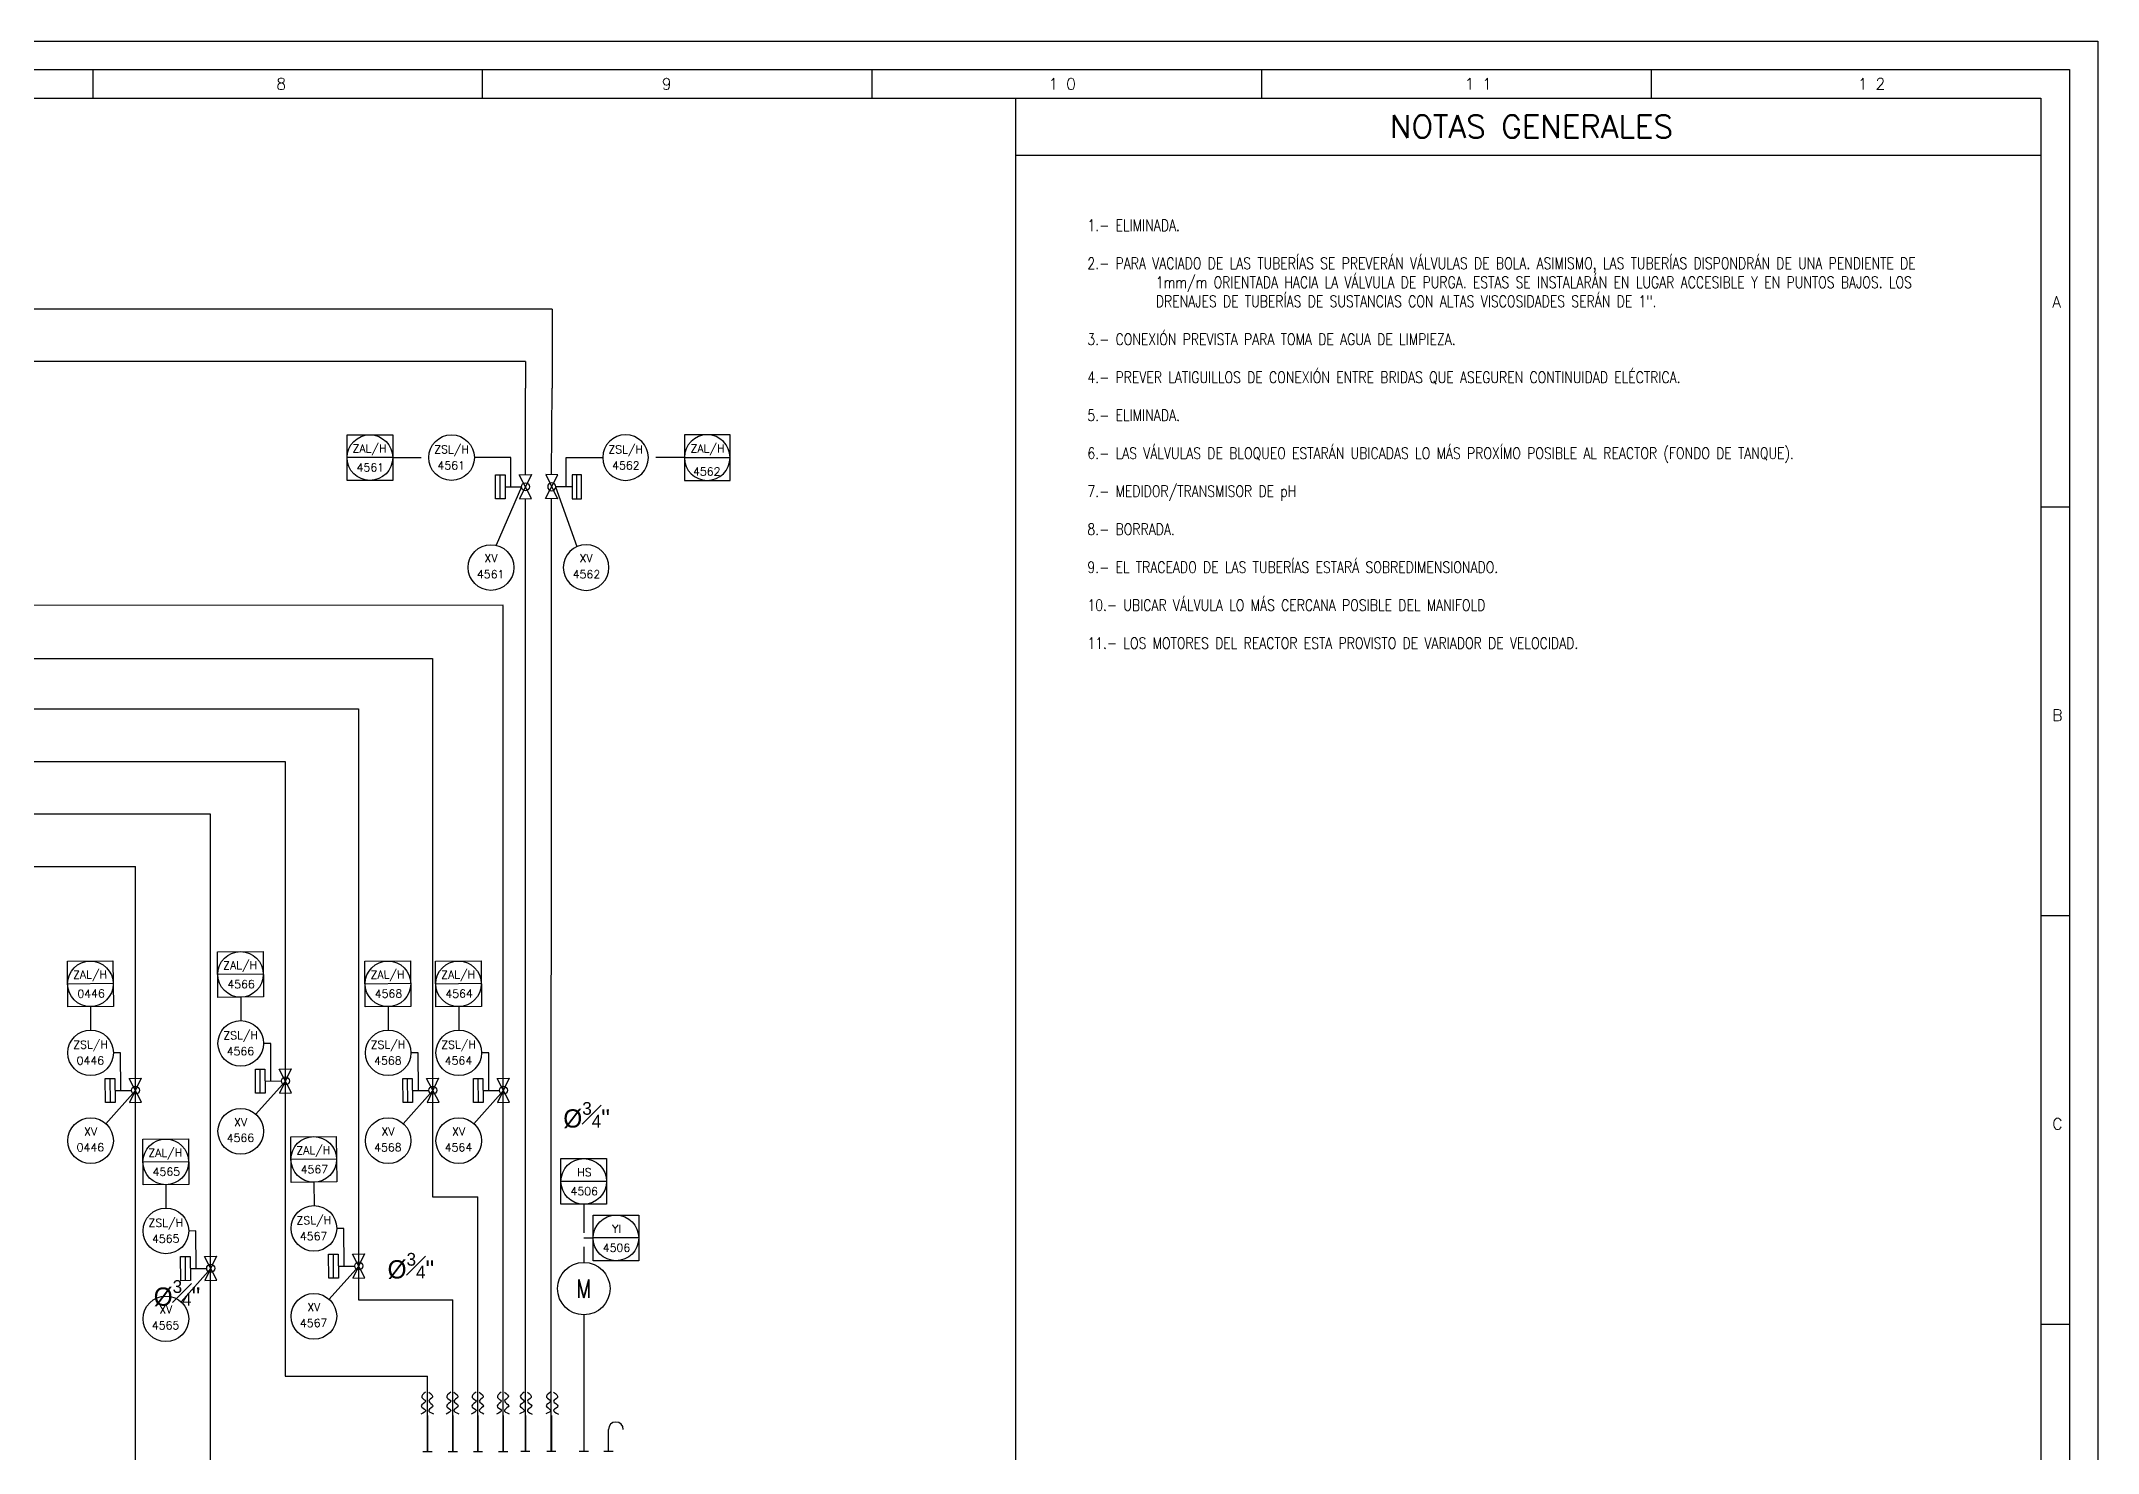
# Model space of a CAD drawing. Header units: millimetres. Extents: x -1069 to -649, y 34 to 330.
# Drawn here: x -829.8 to -649.4, y 206.7 to 330.5 of the extents above; entities that cross this region are included whole.
import ezdxf
from ezdxf.enums import TextEntityAlignment as Align

# ---------------------------------------------------------------- set-up
doc = ezdxf.new("R2010")
doc.units = ezdxf.units.MM
doc.linetypes.add('TRAZOS', pattern=[0.75, 0.5, -0.25])
for name, color, linetype in [('CAJETIN', 1, 'Continuous'), ('EQUIPOS 02', 1, 'Continuous'), ('FORMATO', 7, 'Continuous'), ('INSTRUMENTOS', 1, 'Continuous'), ('TEX', 7, 'Continuous'), ('TUBERIA', 5, 'Continuous'), ('VALVULAS Y ACCESORIOS', 1, 'Continuous')]:
    doc.layers.add(name, color=color, linetype=linetype)
doc.styles.add('PY', font='ROMANS.shx')
doc.styles.add('PY1', font='ROMANS.shx', dxfattribs={"width": 0.8})
doc.linetypes.add('SEÑAL_MECANICA2', pattern='A,4.411183,["o",PY,S=4.130212,R=360,X=0,Y=-1.374288],0.588817,-0.374158,["",PY,S=2,R=360,X=0,Y=-0.688262],-2.183682', length=7.55784)

# ---------------------------------------------------------------- blocks, each defined once
blk = doc.blocks.new('VALV GLOB-V')
at = {"layer": 'INSTRUMENTOS', "color": 1, "flags": 128}
blk.add_lwpolyline([(5.7, -1.43), (5.7, 1.43), (0, -1.43), (0, 1.43)], close=True, dxfattribs=at)
at = {"layer": 'INSTRUMENTOS', "color": 1}
blk.add_circle((2.85, 0), 0.95, dxfattribs=at)
at = {"layer": 'INSTRUMENTOS', "color": 7, "linetype": 'SEÑAL_MECANICA2', "style": 'PY'}
blk.add_attdef('REF.', text='', height=2, dxfattribs=at).set_placement((3, -3.37), align=Align.MIDDLE)
blk = doc.blocks.new('SEÑAL CIR')
at = {"color": 1}
blk.add_circle((0, 5.7), 5.7, dxfattribs=at)
at = {"layer": 'INSTRUMENTOS', "linetype": 'Continuous', "style": 'PY', "flags": 4}
for p in [(0.18, 6.94), (0.13, 2.95)]:
    blk.add_attdef('---', text='', height=2, dxfattribs=at).set_placement(p, align=Align.CENTER)
blk = doc.blocks.new('SEÑAL CIRCU MARCO')
at = {"color": 1, "linetype": 'Continuous', "ltscale": 0.5}
blk.add_line((5.7, 5.7), (-5.7, 5.7), dxfattribs=at)
at = {"color": 1, "flags": 128}
blk.add_lwpolyline([(5.7, 0), (-5.7, 0), (-5.7, 11.4), (5.7, 11.4)], close=True, dxfattribs=at)
at = {"color": 1}
blk.add_circle((0, 5.7), 5.7, dxfattribs=at)
at = {"style": 'PY'}
for tag, p in [('XXX', (0.18, 7.98)), ('YYY', (0.13, 3.24))]:
    blk.add_attdef(tag, text='', height=2, dxfattribs=at).set_placement(p, align=Align.MIDDLE)
blk = doc.blocks.new('MARCO-A1')
at = {"layer": 'FORMATO', "color": 5}
for p, q in [((488.92, 589), (488.92, 584)), ((557.33, 589), (557.33, 584)), ((625.75, 589), (625.75, 584)), ((694.17, 589), (694.17, 584)), ((762.58, 589), (762.58, 584)), ((831, 512.25), (836, 512.25)), ((831, 440.5), (836, 440.5)), ((831, 368.75), (836, 368.75))]:
    blk.add_line(p, q, dxfattribs=at)
at = {"layer": 'FORMATO', "color": 1}
blk.add_lwpolyline([(0, 594), (841, 594), (841, 0), (0, 0)], close=True, dxfattribs=at)
at = {"layer": 'FORMATO', "color": 5}
blk.add_lwpolyline([(5, 589), (836, 589), (836, 5), (5, 5)], close=True, dxfattribs=at)
at = {"layer": 'FORMATO', "color": 8, "linetype": 'Continuous'}
blk.add_lwpolyline([(10, 584), (831, 584), (831, 10), (10, 10)], close=True, dxfattribs=at)
at = {"layer": 'FORMATO', "color": 1, "style": 'PY'}
for s, p in [('8', (521.17, 585.5)), ('9', (588.85, 585.5)), ('1 0', (656.77, 585.5)), ('1 1', (729.83, 585.5)), ('1 2', (798.88, 585.5)), ('A', (833, 547.25)), ('B', (833, 474.67)), ('C', (833, 402.92))]:
    blk.add_text(s, height=2, dxfattribs=at).set_placement(p)

msp = doc.modelspace()

# ---------------------------------------------------------------- linework, layer by layer
at = {"color": 5}
for p, q in [((-784.95, 307), (-1001.65, 307)), ((-784.95, 307), (-784.95, 300.06)), ((-787.3, 302.4), (-1001.65, 302.4)), ((-787.3, 302.4), (-787.3, 300.06)), ((-787.3, 292.48), (-787.3, 300.06)), ((-785, 292.48), (-784.95, 300.06)), ((-789.25, 206.85), (-789.25, 281.02)), ((-795.44, 276.36), (-795.44, 229.18)), ((-801.94, 271.95), (-801.94, 220.13)), ((-808.37, 267.34), (-808.37, 213.43)), ((-821.5, 202.51), (-821.5, 258.12)), ((-795.44, 229.18), (-791.46, 229.18)), ((-791.46, 206.85), (-791.46, 229.18)), ((-801.94, 220.13), (-793.67, 220.13)), ((-793.67, 206.85), (-793.67, 220.13)), ((-808.37, 213.43), (-795.89, 213.43))]:
    msp.add_line(p, q, dxfattribs=at)
at = {"color": 1}
for p, q in [((-788.57, 293.98), (-791.78, 293.98)), ((-788.57, 291.44), (-788.57, 293.98)), ((-783.72, 291.44), (-783.72, 293.98)), ((-783.72, 293.98), (-780.51, 293.98)), ((-789.51, 290.37), (-789.51, 292.48)), ((-789.51, 290.37), (-789.51, 292.48)), ((-782.79, 290.37), (-782.79, 292.48)), ((-782.79, 290.37), (-782.79, 292.48)), ((-787.65, 291.43), (-789.88, 286.29)), ((-789.09, 291.43), (-787.65, 291.43)), ((-783.2, 291.43), (-784.65, 291.43)), ((-784.65, 291.43), (-782.78, 286.17)), ((-822.8, 241.79), (-823.43, 241.78)), ((-822.77, 238.49), (-822.8, 241.79)), ((-809.64, 242.62), (-810.27, 242.6)), ((-809.62, 239.32), (-809.64, 242.62)), ((-796.71, 241.79), (-797.34, 241.78)), ((-796.69, 238.49), (-796.71, 241.79)), ((-790.52, 241.79), (-791.15, 241.78)), ((-790.5, 238.49), (-790.52, 241.79)), ((-810.55, 238.26), (-810.57, 240.36)), ((-810.55, 238.26), (-810.57, 240.36)), ((-821.5, 238.5), (-824.1, 235.58)), ((-823.7, 237.43), (-823.72, 239.54)), ((-823.7, 237.43), (-823.72, 239.54)), ((-823.29, 238.49), (-821.85, 238.5)), ((-808.35, 239.32), (-810.94, 236.41)), ((-810.14, 239.31), (-808.7, 239.33)), ((-795.42, 238.5), (-798.01, 235.58)), ((-797.62, 237.43), (-797.64, 239.54)), ((-797.62, 237.43), (-797.64, 239.54)), ((-797.21, 238.49), (-795.77, 238.5)), ((-789.23, 238.5), (-791.82, 235.58)), ((-791.43, 237.43), (-791.45, 239.54)), ((-791.43, 237.43), (-791.45, 239.54)), ((-791.02, 238.49), (-789.58, 238.5)), ((-816.2, 226.18), (-816.82, 226.16)), ((-816.17, 222.88), (-816.2, 226.18)), ((-803.22, 226.39), (-803.84, 226.38)), ((-803.19, 223.09), (-803.22, 226.39)), ((-817.1, 221.82), (-817.12, 223.92)), ((-817.1, 221.82), (-817.12, 223.92)), ((-804.12, 222.03), (-804.14, 224.14)), ((-804.12, 222.03), (-804.14, 224.14)), ((-814.9, 222.89), (-817.5, 219.97)), ((-816.69, 222.87), (-815.25, 222.89)), ((-801.92, 223.1), (-804.52, 220.18)), ((-803.71, 223.09), (-802.27, 223.1)), ((-780.02, 206.85), (-780.02, 208.77))]:
    msp.add_line(p, q, dxfattribs=at)
for points in [[(-789.09, 290.37), (-789.93, 290.37), (-789.93, 292.48), (-789.09, 292.48)], [(-789.09, 290.37), (-789.93, 290.37), (-789.93, 292.48), (-789.09, 292.48)], [(-783.2, 290.37), (-782.37, 290.37), (-782.37, 292.48), (-783.2, 292.48)], [(-783.2, 290.37), (-782.37, 290.37), (-782.37, 292.48), (-783.2, 292.48)], [(-810.13, 238.26), (-810.96, 238.25), (-810.98, 240.36), (-810.15, 240.36)], [(-810.13, 238.26), (-810.96, 238.25), (-810.98, 240.36), (-810.15, 240.36)], [(-823.28, 237.43), (-824.12, 237.43), (-824.14, 239.53), (-823.3, 239.54)], [(-823.28, 237.43), (-824.12, 237.43), (-824.14, 239.53), (-823.3, 239.54)], [(-797.2, 237.43), (-798.03, 237.43), (-798.05, 239.53), (-797.22, 239.54)], [(-797.2, 237.43), (-798.03, 237.43), (-798.05, 239.53), (-797.22, 239.54)], [(-791.01, 237.43), (-791.85, 237.43), (-791.86, 239.53), (-791.03, 239.54)], [(-791.01, 237.43), (-791.85, 237.43), (-791.86, 239.53), (-791.03, 239.54)], [(-816.68, 221.82), (-817.52, 221.81), (-817.54, 223.92), (-816.7, 223.93)], [(-816.68, 221.82), (-817.52, 221.81), (-817.54, 223.92), (-816.7, 223.93)], [(-803.7, 222.04), (-804.54, 222.03), (-804.56, 224.13), (-803.72, 224.14)], [(-803.7, 222.04), (-804.54, 222.03), (-804.56, 224.13), (-803.72, 224.14)]]:
    msp.add_lwpolyline(points, close=True, dxfattribs=at)
at = {"color": 5}
for points in [[(-928.85, 281.02), (-789.25, 281.08)], [(-935.04, 276.36), (-795.44, 276.36)], [(-941.54, 271.95), (-801.94, 271.95)], [(-947.97, 267.34), (-808.37, 267.34)], [(-814.92, 262.73), (-954.52, 262.73)], [(-961.11, 258.12), (-821.5, 258.12)], [(-795.89, 206.85), (-795.89, 213.43)]]:
    msp.add_lwpolyline(points, dxfattribs=at)
at = {"color": 1}
msp.add_arc((-779.37, 208.77), 0.648, 0, 180, dxfattribs=at)
at = {"color": 4}
for points in [[(-796.06, 212.03), (-796.39, 211.58), (-796.06, 211.24), (-796.43, 210.83), (-796.06, 210.46), (-796.48, 210.12)], [(-795.78, 212.05), (-795.45, 211.59), (-795.78, 211.26), (-795.41, 210.85), (-795.78, 210.47), (-795.37, 210.14)], [(-793.85, 212.03), (-794.18, 211.58), (-793.85, 211.24), (-794.22, 210.83), (-793.85, 210.46), (-794.26, 210.12)], [(-793.57, 212.05), (-793.24, 211.59), (-793.57, 211.26), (-793.19, 210.85), (-793.57, 210.47), (-793.15, 210.14)], [(-791.63, 212.03), (-791.97, 211.58), (-791.63, 211.24), (-792.01, 210.83), (-791.63, 210.46), (-792.05, 210.12)], [(-791.35, 212.05), (-791.02, 211.59), (-791.35, 211.26), (-790.98, 210.85), (-791.35, 210.47), (-790.94, 210.14)], [(-789.42, 212.03), (-789.75, 211.58), (-789.42, 211.24), (-789.79, 210.83), (-789.42, 210.46), (-789.83, 210.12)], [(-789.14, 212.05), (-788.81, 211.59), (-789.14, 211.26), (-788.77, 210.85), (-789.14, 210.47), (-788.73, 210.14)], [(-787.41, 212.05), (-787.74, 211.59), (-787.41, 211.26), (-787.78, 210.85), (-787.41, 210.47), (-787.82, 210.14)], [(-787.13, 212.03), (-786.8, 211.58), (-787.13, 211.24), (-786.75, 210.83), (-787.13, 210.46), (-786.71, 210.12)], [(-785.1, 212.05), (-785.44, 211.59), (-785.1, 211.26), (-785.48, 210.85), (-785.1, 210.47), (-785.52, 210.14)], [(-784.83, 212.03), (-784.49, 211.58), (-784.83, 211.24), (-784.45, 210.83), (-784.83, 210.46), (-784.41, 210.12)]]:
    msp.add_spline(points, degree=3, dxfattribs=at)
at = {"layer": 'CAJETIN', "color": 8, "linetype": 'Continuous'}
msp.add_line((-744.3, 38.84), (-744.3, 325.5), dxfattribs=at)
at = {"layer": 'CAJETIN', "color": 8}
msp.add_line((-744.3, 320.5), (-654.41, 320.5), dxfattribs=at)
at = {"layer": 'CAJETIN', "color": 1, "linetype": 'TRAZOS', "ltscale": 5}
for p, q in [((-798.94, 293.98), (-795.78, 293.98)), ((-773.36, 293.98), (-776.52, 293.98)), ((-825.43, 245.84), (-825.43, 243.79)), ((-812.27, 246.67), (-812.27, 244.62)), ((-799.34, 245.84), (-799.34, 243.79)), ((-793.15, 245.84), (-793.15, 243.79)), ((-818.82, 230.23), (-818.82, 228.18)), ((-805.85, 230.45), (-805.84, 228.4))]:
    msp.add_line(p, q, dxfattribs=at)
at = {"layer": 'TUBERIA', "color": 5, "linetype": 'Continuous'}
for p, q in [((-787.3, 206.85), (-787.3, 290.38)), ((-785.03, 206.85), (-785, 290.38)), ((-814.92, 205.15), (-814.92, 262.73)), ((-795.89, 209.98), (-795.89, 206.85)), ((-793.67, 209.98), (-793.67, 206.85)), ((-791.46, 209.98), (-791.46, 206.85)), ((-789.25, 209.98), (-789.25, 206.85)), ((-787.3, 209.98), (-787.3, 206.85)), ((-785, 209.98), (-785, 206.85))]:
    msp.add_line(p, q, dxfattribs=at)
at = {"layer": 'TUBERIA', "color": 1, "linetype": 'TRAZOS', "ltscale": 5}
for p, q in [((-782.19, 228.52), (-782.18, 223.42)), ((-782.19, 225.56), (-781.36, 225.56))]:
    msp.add_line(p, q, dxfattribs=at)
at = {"layer": 'TUBERIA', "color": 1, "linetype": 'Continuous', "ltscale": 5}
msp.add_line((-782.18, 218.81), (-782.18, 206.85), dxfattribs=at)
msp.add_circle((-782.18, 221.12), 2.3, dxfattribs=at)
at = {"layer": 'VALVULAS Y ACCESORIOS', "ltscale": 0.1}
for p, q in [((-796.29, 206.85), (-795.49, 206.85)), ((-794.07, 206.85), (-793.27, 206.85)), ((-791.86, 206.85), (-791.06, 206.85)), ((-789.65, 206.85), (-788.85, 206.85)), ((-786.9, 206.85), (-787.7, 206.85)), ((-786.9, 206.85), (-787.7, 206.85)), ((-784.63, 206.85), (-785.43, 206.85)), ((-781.78, 206.85), (-782.58, 206.85)), ((-779.62, 206.85), (-780.42, 206.85)), ((-779.62, 206.85), (-780.42, 206.85))]:
    msp.add_line(p, q, dxfattribs=at)

# ---------------------------------------------------------------- block references
at = {"xscale": 0.499409123998651, "yscale": 0.499409123998651, "zscale": 0.499409123998651}
msp.add_blockref('MARCO-A1', (-1069.42, 33.84), dxfattribs=at)
at = {"color": 1}
ref = msp.add_blockref('SEÑAL CIRCU MARCO', (-800.94, 291.98), dxfattribs=dict(at, xscale=0.350840000000062, yscale=0.350840000000062, zscale=0.350840000000062))
ref.add_attrib('XXX', 'ZAL/H', dxfattribs={"color": 7, "height": 0.702, "style": 'PY'}).set_placement((-800.97, 294.73), align=Align.MIDDLE)
ref.add_attrib('YYY', '4561', dxfattribs={"color": 7, "height": 0.702, "style": 'PY'}).set_placement((-800.9, 293.12), align=Align.MIDDLE)
at = {"color": 1, "linetype": 'Continuous'}
ref = msp.add_blockref('SEÑAL CIR', (-793.78, 291.98), dxfattribs=dict(at, xscale=0.350840000000062, yscale=0.350840000000062, zscale=0.350840000000062))
ref.add_attrib('---', 'ZSL/H', dxfattribs={"layer": 'INSTRUMENTOS', "color": 7, "linetype": 'Continuous', "height": 0.702, "style": 'PY'}).set_placement((-793.78, 294.35), align=Align.CENTER)
ref.add_attrib('---', '4561', dxfattribs={"layer": 'INSTRUMENTOS', "color": 7, "linetype": 'Continuous', "height": 0.702, "style": 'PY'}).set_placement((-793.81, 292.94), align=Align.CENTER)
ref = msp.add_blockref('SEÑAL CIR', (-778.52, 291.98), dxfattribs=dict(at, xscale=-0.350840000000062, yscale=0.3508399999999711, zscale=0.35084))
ref.add_attrib('---', 'ZSL/H', dxfattribs={"layer": 'INSTRUMENTOS', "color": 7, "linetype": 'Continuous', "height": 0.702, "style": 'PY'}).set_placement((-778.51, 294.35), align=Align.CENTER)
ref.add_attrib('---', '4562', dxfattribs={"layer": 'INSTRUMENTOS', "color": 7, "linetype": 'Continuous', "height": 0.702, "style": 'PY'}).set_placement((-778.49, 292.94), align=Align.CENTER)
at = {"color": 1}
ref = msp.add_blockref('SEÑAL CIRCU MARCO', (-771.36, 291.98), dxfattribs=dict(at, xscale=-0.350840000000062, yscale=0.3508399999999711, zscale=0.35084))
ref.add_attrib('XXX', 'ZAL/H', dxfattribs={"color": 7, "height": 0.702, "style": 'PY'}).set_placement((-771.33, 294.73), align=Align.MIDDLE)
ref.add_attrib('YYY', '4562', dxfattribs={"color": 7, "height": 0.702, "style": 'PY'}).set_placement((-771.4, 292.76), align=Align.MIDDLE)
at = {"linetype": 'Continuous'}
for p, xscale, yscale, zscale, rotation in [((-787.31, 292.48), 0.3693052631579219, 0.3693052631579219, 0.3693052631579219, 270.5265728397287), ((-784.99, 292.48), -0.3693052631579223, 0.3693052631579121, 0.369305263157877, 89.47342716026427), ((-808.37, 240.38), 0.3693052631579169, 0.3693052631579169, 0.3693052631579169, 271.0531456794604), ((-821.52, 239.56), 0.3693052631579169, 0.3693052631579169, 0.3693052631579169, 271.0531456794604), ((-795.44, 239.56), 0.3693052631579169, 0.3693052631579169, 0.3693052631579169, 271.0531456794604), ((-789.25, 239.56), 0.3693052631579169, 0.3693052631579169, 0.3693052631579169, 271.0531456794604), ((-814.92, 223.95), 0.3693052631579169, 0.3693052631579169, 0.3693052631579169, 271.0531456794604), ((-801.94, 224.16), 0.3693052631579169, 0.3693052631579169, 0.3693052631579169, 271.0531456794604)]:
    msp.add_blockref('VALV GLOB-V', p, dxfattribs=dict(at, xscale=xscale, yscale=yscale, zscale=zscale, rotation=rotation))
at = {"color": 1, "linetype": 'Continuous'}
ref = msp.add_blockref('SEÑAL CIR', (-790.32, 282.34), dxfattribs=dict(at, xscale=0.350840000000062, yscale=0.350840000000062, zscale=0.350840000000062))
ref.add_attrib('---', 'XV', dxfattribs={"layer": 'INSTRUMENTOS', "color": 7, "linetype": 'Continuous', "height": 0.702, "style": 'PY'}).set_placement((-790.32, 284.8), align=Align.CENTER)
ref.add_attrib('---', '4561', dxfattribs={"layer": 'INSTRUMENTOS', "color": 7, "linetype": 'Continuous', "height": 0.702, "style": 'PY'}).set_placement((-790.35, 283.4), align=Align.CENTER)
ref = msp.add_blockref('SEÑAL CIR', (-781.98, 282.34), dxfattribs=dict(at, xscale=-0.350840000000062, yscale=0.3508399999999711, zscale=0.35084))
ref.add_attrib('---', 'XV', dxfattribs={"layer": 'INSTRUMENTOS', "color": 7, "linetype": 'Continuous', "height": 0.702, "style": 'PY'}).set_placement((-781.98, 284.8), align=Align.CENTER)
ref.add_attrib('---', '4562', dxfattribs={"layer": 'INSTRUMENTOS', "color": 7, "linetype": 'Continuous', "height": 0.702, "style": 'PY'}).set_placement((-781.95, 283.4), align=Align.CENTER)
at = {"color": 1}
ref = msp.add_blockref('SEÑAL CIRCU MARCO', (-825.43, 245.84), dxfattribs=dict(at, xscale=0.3508400000000142, yscale=0.3508400000000142, zscale=0.3508400000000142, rotation=0.5265728397320968))
ref.add_attrib('XXX', 'ZAL/H', dxfattribs={"color": 7, "height": 0.702, "rotation": 0.5266, "style": 'PY'}).set_placement((-825.48, 248.6), align=Align.MIDDLE)
ref.add_attrib('YYY', '0446', dxfattribs={"color": 7, "height": 0.702, "rotation": 0.5266, "style": 'PY'}).set_placement((-825.39, 246.98), align=Align.MIDDLE)
ref = msp.add_blockref('SEÑAL CIRCU MARCO', (-812.27, 246.67), dxfattribs=dict(at, xscale=0.3508400000000141, yscale=0.3508400000000141, zscale=0.3508400000000141, rotation=0.5265728397320968))
ref.add_attrib('XXX', 'ZAL/H', dxfattribs={"color": 7, "height": 0.702, "rotation": 0.5266, "style": 'PY'}).set_placement((-812.32, 249.42), align=Align.MIDDLE)
ref.add_attrib('YYY', '4566', dxfattribs={"color": 7, "height": 0.702, "rotation": 0.5266, "style": 'PY'}).set_placement((-812.24, 247.81), align=Align.MIDDLE)
ref = msp.add_blockref('SEÑAL CIRCU MARCO', (-799.34, 245.84), dxfattribs=dict(at, xscale=0.3508400000000141, yscale=0.3508400000000141, zscale=0.3508400000000141, rotation=0.5265728397320968))
ref.add_attrib('XXX', 'ZAL/H', dxfattribs={"color": 7, "height": 0.702, "rotation": 0.5266, "style": 'PY'}).set_placement((-799.39, 248.6), align=Align.MIDDLE)
ref.add_attrib('YYY', '4568', dxfattribs={"color": 7, "height": 0.702, "rotation": 0.5266, "style": 'PY'}).set_placement((-799.31, 246.98), align=Align.MIDDLE)
ref = msp.add_blockref('SEÑAL CIRCU MARCO', (-793.15, 245.84), dxfattribs=dict(at, xscale=0.3508400000000141, yscale=0.3508400000000141, zscale=0.3508400000000141, rotation=0.5265728397320968))
ref.add_attrib('XXX', 'ZAL/H', dxfattribs={"color": 7, "height": 0.702, "rotation": 0.5266, "style": 'PY'}).set_placement((-793.2, 248.6), align=Align.MIDDLE)
ref.add_attrib('YYY', '4564', dxfattribs={"color": 7, "height": 0.702, "rotation": 0.5266, "style": 'PY'}).set_placement((-793.12, 246.98), align=Align.MIDDLE)
at = {"color": 1, "linetype": 'Continuous'}
ref = msp.add_blockref('SEÑAL CIR', (-825.41, 239.79), dxfattribs=dict(at, xscale=0.3508400000000143, yscale=0.3508400000000143, zscale=0.3508400000000143, rotation=0.5265728397320966))
ref.add_attrib('---', 'ZSL/H', dxfattribs={"layer": 'INSTRUMENTOS', "color": 7, "linetype": 'Continuous', "height": 0.702, "rotation": 0.5266, "style": 'PY'}).set_placement((-825.43, 242.16), align=Align.CENTER)
ref.add_attrib('---', '0446', dxfattribs={"layer": 'INSTRUMENTOS', "color": 7, "linetype": 'Continuous', "height": 0.702, "rotation": 0.5266, "style": 'PY'}).set_placement((-825.45, 240.76), align=Align.CENTER)
ref = msp.add_blockref('SEÑAL CIR', (-812.25, 240.62), dxfattribs=dict(at, xscale=0.3508400000000142, yscale=0.3508400000000142, zscale=0.3508400000000142, rotation=0.5265728397320968))
ref.add_attrib('---', 'ZSL/H', dxfattribs={"layer": 'INSTRUMENTOS', "color": 7, "linetype": 'Continuous', "height": 0.702, "rotation": 0.5266, "style": 'PY'}).set_placement((-812.27, 242.98), align=Align.CENTER)
ref.add_attrib('---', '4566', dxfattribs={"layer": 'INSTRUMENTOS', "color": 7, "linetype": 'Continuous', "height": 0.702, "rotation": 0.5266, "style": 'PY'}).set_placement((-812.29, 241.58), align=Align.CENTER)
ref = msp.add_blockref('SEÑAL CIR', (-799.32, 239.79), dxfattribs=dict(at, xscale=0.3508400000000142, yscale=0.3508400000000142, zscale=0.3508400000000142, rotation=0.5265728397320968))
ref.add_attrib('---', 'ZSL/H', dxfattribs={"layer": 'INSTRUMENTOS', "color": 7, "linetype": 'Continuous', "height": 0.702, "rotation": 0.5266, "style": 'PY'}).set_placement((-799.35, 242.16), align=Align.CENTER)
ref.add_attrib('---', '4568', dxfattribs={"layer": 'INSTRUMENTOS', "color": 7, "linetype": 'Continuous', "height": 0.702, "rotation": 0.5266, "style": 'PY'}).set_placement((-799.36, 240.76), align=Align.CENTER)
ref = msp.add_blockref('SEÑAL CIR', (-793.13, 239.79), dxfattribs=dict(at, xscale=0.3508400000000141, yscale=0.3508400000000141, zscale=0.3508400000000141, rotation=0.5265728397320968))
ref.add_attrib('---', 'ZSL/H', dxfattribs={"layer": 'INSTRUMENTOS', "color": 7, "linetype": 'Continuous', "height": 0.702, "rotation": 0.5266, "style": 'PY'}).set_placement((-793.16, 242.16), align=Align.CENTER)
ref.add_attrib('---', '4564', dxfattribs={"layer": 'INSTRUMENTOS', "color": 7, "linetype": 'Continuous', "height": 0.702, "rotation": 0.5266, "style": 'PY'}).set_placement((-793.17, 240.76), align=Align.CENTER)
ref = msp.add_blockref('SEÑAL CIR', (-812.25, 232.91), dxfattribs=dict(at, xscale=0.3508400000000141, yscale=0.3508400000000141, zscale=0.3508400000000141, rotation=0.5265728397320968))
ref.add_attrib('---', 'XV', dxfattribs={"layer": 'INSTRUMENTOS', "color": 7, "linetype": 'Continuous', "height": 0.702, "rotation": 0.5266, "style": 'PY'}).set_placement((-812.27, 235.37), align=Align.CENTER)
ref.add_attrib('---', '4566', dxfattribs={"layer": 'INSTRUMENTOS', "color": 7, "linetype": 'Continuous', "height": 0.702, "rotation": 0.5266, "style": 'PY'}).set_placement((-812.29, 233.98), align=Align.CENTER)
ref = msp.add_blockref('SEÑAL CIR', (-825.41, 232.09), dxfattribs=dict(at, xscale=0.3508400000000142, yscale=0.3508400000000142, zscale=0.3508400000000142, rotation=0.5265728397320968))
ref.add_attrib('---', 'XV', dxfattribs={"layer": 'INSTRUMENTOS', "color": 7, "linetype": 'Continuous', "height": 0.702, "rotation": 0.5266, "style": 'PY'}).set_placement((-825.43, 234.55), align=Align.CENTER)
ref.add_attrib('---', '0446', dxfattribs={"layer": 'INSTRUMENTOS', "color": 7, "linetype": 'Continuous', "height": 0.702, "rotation": 0.5266, "style": 'PY'}).set_placement((-825.45, 233.15), align=Align.CENTER)
at = {"color": 1}
ref = msp.add_blockref('SEÑAL CIRCU MARCO', (-805.85, 230.45), dxfattribs=dict(at, xscale=0.3508400000000141, yscale=0.3508400000000141, zscale=0.3508400000000141, rotation=0.5265728397320968))
ref.add_attrib('XXX', 'ZAL/H', dxfattribs={"color": 7, "height": 0.702, "rotation": 0.5266, "style": 'PY'}).set_placement((-805.9, 233.2), align=Align.MIDDLE)
ref.add_attrib('YYY', '4567', dxfattribs={"color": 7, "height": 0.702, "rotation": 0.5266, "style": 'PY'}).set_placement((-805.81, 231.58), align=Align.MIDDLE)
at = {"color": 1, "linetype": 'Continuous'}
ref = msp.add_blockref('SEÑAL CIR', (-799.32, 232.09), dxfattribs=dict(at, xscale=0.3508400000000141, yscale=0.3508400000000141, zscale=0.3508400000000141, rotation=0.5265728397320968))
ref.add_attrib('---', 'XV', dxfattribs={"layer": 'INSTRUMENTOS', "color": 7, "linetype": 'Continuous', "height": 0.702, "rotation": 0.5266, "style": 'PY'}).set_placement((-799.35, 234.55), align=Align.CENTER)
ref.add_attrib('---', '4568', dxfattribs={"layer": 'INSTRUMENTOS', "color": 7, "linetype": 'Continuous', "height": 0.702, "rotation": 0.5266, "style": 'PY'}).set_placement((-799.36, 233.15), align=Align.CENTER)
ref = msp.add_blockref('SEÑAL CIR', (-793.13, 232.09), dxfattribs=dict(at, xscale=0.3508400000000141, yscale=0.3508400000000141, zscale=0.3508400000000141, rotation=0.5265728397320968))
ref.add_attrib('---', 'XV', dxfattribs={"layer": 'INSTRUMENTOS', "color": 7, "linetype": 'Continuous', "height": 0.702, "rotation": 0.5266, "style": 'PY'}).set_placement((-793.16, 234.55), align=Align.CENTER)
ref.add_attrib('---', '4564', dxfattribs={"layer": 'INSTRUMENTOS', "color": 7, "linetype": 'Continuous', "height": 0.702, "rotation": 0.5266, "style": 'PY'}).set_placement((-793.17, 233.15), align=Align.CENTER)
at = {"color": 1}
ref = msp.add_blockref('SEÑAL CIRCU MARCO', (-818.82, 230.23), dxfattribs=dict(at, xscale=0.3508400000000141, yscale=0.3508400000000141, zscale=0.3508400000000141, rotation=0.5265728397320968))
ref.add_attrib('XXX', 'ZAL/H', dxfattribs={"color": 7, "height": 0.702, "rotation": 0.5266, "style": 'PY'}).set_placement((-818.88, 232.98), align=Align.MIDDLE)
ref.add_attrib('YYY', '4565', dxfattribs={"color": 7, "height": 0.702, "rotation": 0.5266, "style": 'PY'}).set_placement((-818.79, 231.37), align=Align.MIDDLE)
at = {"xscale": 0.350840000000062, "yscale": 0.350840000000062, "zscale": 0.350840000000062}
for p, values in [((-782.19, 228.52), {'XXX': 'HS', 'YYY': '4506'}), ((-779.36, 223.56), {'XXX': 'YI', 'YYY': '4506'})]:
    msp.add_blockref('SEÑAL CIRCU MARCO', p, dxfattribs=at).add_auto_attribs(values)
at = {"color": 1, "linetype": 'Continuous'}
ref = msp.add_blockref('SEÑAL CIR', (-818.81, 224.18), dxfattribs=dict(at, xscale=0.3508400000000142, yscale=0.3508400000000142, zscale=0.3508400000000142, rotation=0.5265728397320968))
ref.add_attrib('---', 'ZSL/H', dxfattribs={"layer": 'INSTRUMENTOS', "color": 7, "linetype": 'Continuous', "height": 0.702, "rotation": 0.5266, "style": 'PY'}).set_placement((-818.83, 226.54), align=Align.CENTER)
ref.add_attrib('---', '4565', dxfattribs={"layer": 'INSTRUMENTOS', "color": 7, "linetype": 'Continuous', "height": 0.702, "rotation": 0.5266, "style": 'PY'}).set_placement((-818.84, 225.14), align=Align.CENTER)
ref = msp.add_blockref('SEÑAL CIR', (-805.83, 224.4), dxfattribs=dict(at, xscale=0.3508400000000142, yscale=0.3508400000000142, zscale=0.3508400000000142, rotation=0.5265728397320968))
ref.add_attrib('---', 'ZSL/H', dxfattribs={"layer": 'INSTRUMENTOS', "color": 7, "linetype": 'Continuous', "height": 0.702, "rotation": 0.5266, "style": 'PY'}).set_placement((-805.85, 226.76), align=Align.CENTER)
ref.add_attrib('---', '4567', dxfattribs={"layer": 'INSTRUMENTOS', "color": 7, "linetype": 'Continuous', "height": 0.702, "rotation": 0.5266, "style": 'PY'}).set_placement((-805.87, 225.36), align=Align.CENTER)
ref = msp.add_blockref('SEÑAL CIR', (-818.81, 216.47), dxfattribs=dict(at, xscale=0.3508400000000141, yscale=0.3508400000000141, zscale=0.3508400000000141, rotation=0.5265728397320968))
ref.add_attrib('---', 'XV', dxfattribs={"layer": 'INSTRUMENTOS', "color": 7, "linetype": 'Continuous', "height": 0.702, "rotation": 0.5266, "style": 'PY'}).set_placement((-818.83, 218.94), align=Align.CENTER)
ref.add_attrib('---', '4565', dxfattribs={"layer": 'INSTRUMENTOS', "color": 7, "linetype": 'Continuous', "height": 0.702, "rotation": 0.5266, "style": 'PY'}).set_placement((-818.85, 217.54), align=Align.CENTER)
ref = msp.add_blockref('SEÑAL CIR', (-805.83, 216.69), dxfattribs=dict(at, xscale=0.3508400000000141, yscale=0.3508400000000141, zscale=0.3508400000000141, rotation=0.5265728397320968))
ref.add_attrib('---', 'XV', dxfattribs={"layer": 'INSTRUMENTOS', "color": 7, "linetype": 'Continuous', "height": 0.702, "rotation": 0.5266, "style": 'PY'}).set_placement((-805.85, 219.15), align=Align.CENTER)
ref.add_attrib('---', '4567', dxfattribs={"layer": 'INSTRUMENTOS', "color": 7, "linetype": 'Continuous', "height": 0.702, "rotation": 0.5266, "style": 'PY'}).set_placement((-805.87, 217.75), align=Align.CENTER)

# ---------------------------------------------------------------- texts
at = {"linetype": 'Continuous', "insert": (-738.02, 314.84), "char_height": 0.99882, "width": 79.7114, "attachment_point": 1, "style": 'PY1'}
msp.add_mtext('1.- ELIMINADA.\\P\\P\\pi-6,l6;2.- PARA VACIADO DE LAS TUBERÍAS SE PREVERÁN VÁLVULAS DE BOLA. ASIMISMO, LAS TUBERÍAS DISPONDRÁN DE UNA PENDIENTE DE 1mm/m ORIENTADA HACIA LA VÁLVULA DE PURGA. ESTAS SE INSTALARÁN EN LUGAR ACCESIBLE Y EN PUNTOS BAJOS. LOS DRENAJES DE TUBERÍAS DE SUSTANCIAS CON ALTAS VISCOSIDADES SERÁN DE 1".\\P\\pi0,l0;\\P\\pi-6,l6;3.- CONEXIÓN PREVISTA PARA TOMA DE AGUA DE LIMPIEZA.\\P\\pi0,l0;\\P4.- PREVER LATIGUILLOS DE CONEXIÓN ENTRE BRIDAS QUE ASEGUREN CONTINUIDAD ELÉCTRICA.\\P \\P5.- ELIMINADA.\\P\\P6.- LAS VÁLVULAS DE BLOQUEO ESTARÁN UBICADAS LO MÁS PROXÍMO POSIBLE AL REACTOR (FONDO DE TANQUE).\\P\\P7.- MEDIDOR/TRANSMISOR DE pH\\P\\P8.- BORRADA.\\P\\P9.- EL TRACEADO DE LAS TUBERÍAS ESTARÁ SOBREDIMENSIONADO.\\P\\P10.- UBICAR VÁLVULA LO MÁS CERCANA POSIBLE DEL MANIFOLD\\P\\P11.- LOS MOTORES DEL REACTOR ESTA PROVISTO DE VARIADOR DE VELOCIDAD.', dxfattribs=at)
at = {"char_height": 1.6, "width": 18.6947, "attachment_point": 1}
for insert in [(-783.98, 237.48), (-799.39, 224.25), (-819.9, 221.86)]:
    msp.add_mtext('%%C{\\H0.7x;\\S3#4;}"', dxfattribs=dict(at, insert=insert))
at = {"layer": 'EQUIPOS 02', "color": 7, "linetype": 'Continuous', "style": 'PY1', "width": 0.8}
msp.add_attdef('M', text='X', height=1.6, dxfattribs=at).set_placement((-782.18, 221.12), align=Align.MIDDLE_CENTER)
at = {"layer": 'TEX', "color": 8, "style": 'PY'}
msp.add_text('NOTAS GENERALES', height=1.9976, dxfattribs=at).set_placement((-699.07, 322), align=Align.CENTER)

doc.saveas('drawing.dxf')
